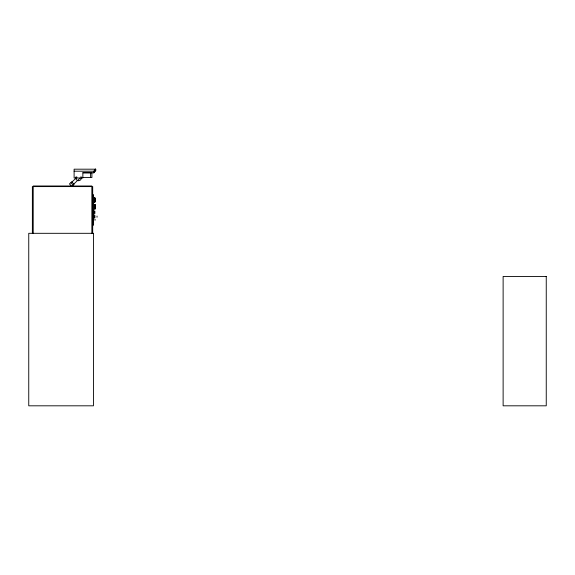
<?xml version="1.0" encoding="UTF-8"?>
<svg xmlns="http://www.w3.org/2000/svg" width="575" height="575" viewBox="0 0 575 575"><rect width="100%" height="100%" fill="white"/><g stroke="black" fill="none" stroke-linecap="round" stroke-linejoin="round"><path stroke-width="0.86" d="M94.832 170.092L95.716 169.187L74.11 169.187L74.11 177.998L82.858 177.998L82.858 172.78L93.797 172.809L93.876 171.206C98.756 164.364 91.856 176.058 94.02 171.307M93.941 172.673L93.962 172.083M32.373 233.472L32.373 186.444M92.69 186.444L92.69 233.472M95.04 208.459L94.925 208.905M95.493 200.323L94.875 197.908L95.536 199.64L94.889 202.134L95.536 200.179M95.04 201.049L94.925 201.473M94.846 209.056L95.306 206.288M95.04 205.39C94.853 202.342 95.982 209.652 94.897 208.998M94.508 171.688L93.897 172.658L95.86 170.143L95.048 170.868M93.797 172.795L95.716 170.286M95.012 170.243L95.853 169.33M77.028 177.172L71.027 182.907L72.932 184.898L80.133 178.013M72.392 185.89L74.06 184.302L71.681 181.808L69.453 183.935L71.243 185.804M92.719 219.535L93.581 219.42M92.719 221.332L93.581 221.217M92.719 225.529L93.33 225.105A0.834 0.597 0 0 0 93.567 224.796M94.976 198.684L94.444 198.684M94.976 205.397L94.444 205.404M94.796 202.184L94.444 202.184M94.796 209.063L94.444 204.312M74.11 171.206L93.876 171.206M82.858 177.546L91.907 177.546L91.907 172.795L82.858 172.78M33.206 185.998L91.856 185.998M94.444 197.865L94.846 197.879M94.444 198.088L94.99 198.088M94.444 201.588L94.81 201.588M94.444 204.607L94.861 204.628M94.444 204.894L94.99 204.901M94.444 208.56L94.81 208.56M92.719 220.139L93.581 220.254M92.719 221.936L93.581 222.051M92.719 194.379L93.33 194.803A0.834 0.597 0 0 1 93.567 195.112M95.04 198.67L95.163 199.115M95.04 204.937L95.163 205.39M97.031 216.063L97.031 217.264M95.22 219.535L95.22 220.139M94.875 211.154L94.875 213.548M94.875 215.467L94.875 217.86M94.444 197.484L94.444 202.263M94.013 210.551L94.013 214.144M94.013 214.863L94.013 218.457M94.013 219.557L94.013 220.117M93.581 195.227L93.581 224.681M93.409 219.535L93.409 220.139M93.409 221.332L93.409 221.936M91.856 233.313L91.856 186.595L33.206 186.595L33.206 233.313M90.598 172.96L90.598 176.992M80.967 176.597A2.76 2.76 0 0 1 78.581 180.737A2.76 2.76 0 0 1 76.195 176.597M93.438 233.313L28.75 233.313L28.75 405.813L93.438 405.813L93.438 233.313M546.25 276.438L503.125 276.438L503.125 405.813L546.25 405.813L546.25 276.438"/></g></svg>
